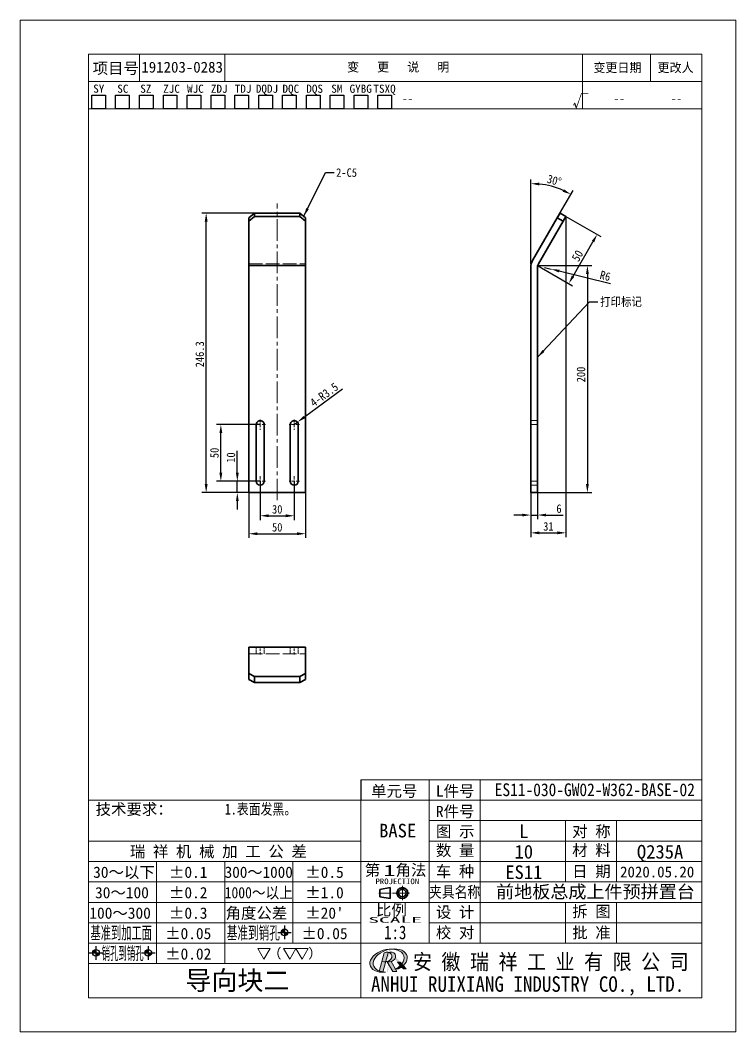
# Model space of a CAD drawing. Header units: millimetres. Extents: x -13336 to 61423, y -27528 to -3175.
# Drawn here: x -13061 to -12431, y -4825 to -3934 of the extents above; entities that cross this region are included whole.
import ezdxf
from ezdxf.enums import TextEntityAlignment as Align

# ---------------------------------------------------------------- set-up
doc = ezdxf.new("R2010")
doc.units = ezdxf.units.MM
for name, pattern in [('AM_ISO08W050x2', [9, 6, -0.75, 1.5, -0.75]), ('CENTER2', [28.575, 19.05, -3.175, 3.175, -3.175]), ('DASHDOT', [18.5, 12, -3, 0.5, -3]), ('DASHED', [15, 12, -3])]:
    doc.linetypes.add(name, pattern=pattern)
doc.layers.add('DIM', color=2, linetype='Continuous')
for name, color, linetype, lineweight in [('UCS', 4, 'Continuous', 13), ('中心线', 1, 'CENTER2', 15), ('图框', 4, 'Continuous', 15), ('文字', 3, 'Continuous', 15), ('零件图A4打印', 252, 'Continuous', 15)]:
    doc.layers.add(name, color=color, linetype=linetype, lineweight=lineweight)
doc.styles.add('CHINA', font='', dxfattribs={"width": 0.9})
doc.styles.get("Standard").update_dxf_attribs({"font": 'txt', "bigfont": 'gbcbig.shx'})
doc.styles.get('CHINA').set_extended_font_data('SimSun')
doc.dimstyles.new('ISO-25-3', dxfattribs={"dimscale": 3, "dimtxt": 2.5, "dimasz": 2.5, "dimexe": 1.25, "dimexo": 0, "dimtad": 1, "dimdsep": 46, "dimtxsty": 'CHINA', "dimcen": 2.5, "dimadec": 0, "dimazin": 0, "dimtfac": 1, "dimtmove": 0, "dimatfit": 3, "dimfxl": 0, "dimarcsym": 0})

# ---------------------------------------------------------------- blocks, each defined once
blk = doc.blocks.new('PIN_1')
h = blk.add_hatch(color=256)
h.paths.add_polyline_path([(0, 0.5, 0.414214), (-0.5, 0), (0, 0)])
h.paths.add_polyline_path([(0.5, 0), (0, 0), (0, -0.5, 0.414214)])
at = {"color": 1, "linetype": 'AM_ISO08W050x2'}
for p, q in [((0, 1), (0, -1)), ((-1, 0), (1, 0))]:
    blk.add_line(p, q, dxfattribs=at)
blk.add_circle((0, 0), 0.5)
blk = doc.blocks.new('Z$W@#30942B8A')
at = {"layer": '图框', "color": 4, "linetype": 'Continuous'}
for p, q in [((4.55, 0.11), (0, 7.99)), ((0, 7.99), (9.09, 7.99)), ((9.09, 7.99), (4.55, 0.11)), ((23.41, 0.11), (18.87, 7.99)), ((18.87, 7.99), (27.96, 7.99)), ((27.96, 7.99), (23.41, 0.11)), ((27.96, 7.99), (37.05, 7.99)), ((32.51, 0.11), (27.96, 7.99)), ((37.05, 7.99), (32.51, 0.11))]:
    blk.add_line(p, q, dxfattribs=at)
at = {"layer": '图框', "style": 'CHINA'}
blk.add_text('(    )', height=6.961, dxfattribs=at).set_placement((13.02, 1.68))
blk = doc.blocks.new('YU')
at = {"color": 2, "lineweight": 35, "ltscale": 0.304827}
for p, q in [((-6.6, 1.09), (-3.6, 1.6)), ((-6.6, -1.09), (-3.6, -1.6))]:
    blk.add_line(p, q, dxfattribs=at)
at = {"color": 7, "lineweight": 35, "ltscale": 0.013361}
blk.add_line((-6.6, 0.96), (-6.6, 1.09), dxfattribs=at)
at = {"color": 2, "lineweight": 35, "ltscale": 0.204928}
blk.add_line((-6.6, -1.09), (-6.6, 0.96), dxfattribs=at)
at = {"color": 7, "lineweight": 35, "ltscale": 0.019608}
blk.add_line((-3.6, 1.41), (-3.6, 1.6), dxfattribs=at)
at = {"color": 2, "lineweight": 35, "ltscale": 0.300725}
blk.add_line((-3.6, -1.6), (-3.6, 1.41), dxfattribs=at)
at = {"color": 1, "linetype": 'DASHDOT', "lineweight": 13, "ltscale": 0.416431}
blk.add_line((2.08, 0), (-3.4, 0), dxfattribs=at)
at = {"color": 1, "linetype": 'DASHDOT', "lineweight": 13, "ltscale": 0.416432}
blk.add_line((0, 2.08), (0, -2.08), dxfattribs=at)
at = {"color": 1, "linetype": 'DASHDOT', "lineweight": 13, "ltscale": 0.360631}
blk.add_line((-6.9, 0), (-3.3, 0), dxfattribs=at)
at = {"color": 2, "lineweight": 35}
for radius in [1.6, 1.09]:
    blk.add_circle((0, 0), radius, dxfattribs=at)
blk = doc.blocks.new('A4tukz')
at = {"layer": 'DIM', "color": 0}
blk.add_line((-100, 64), (-100, 58), dxfattribs=at)
at = {"layer": '图框', "color": 4}
for p, q in [((-165, 269), (-165, 277)), ((-140, 269), (-140, 277)), ((-140, 273), (-140, 277)), ((-35, 269), (-35, 277)), ((-15, 277), (-15, 269)), ((-135, 269), (-180, 269)), ((0, 269), (-135, 269)), ((-35, 269), (-35, 261)), ((0, 261), (-180, 261)), ((-80, 16), (-80, 64)), ((-65, 30), (-65, 64)), ((-180, 58), (-180, 0)), ((-100, 40), (-100, 58)), ((-100, 58), (-80, 58)), ((-80, 58), (0, 58)), ((-80, 52), (0, 52)), ((-25, 46), (-25, 52)), ((-100, 46), (-180, 46)), ((-180, 46), (-120, 46)), ((-80, 46), (0, 46)), ((-40, 38), (-40, 46)), ((-25, 38), (-25, 46)), ((-120, 40), (-180, 40)), ((-160, 10), (-160, 40)), ((-140, 10), (-140, 40)), ((-100, 40), (-120, 40)), ((-120, 16), (-120, 40)), ((-100, 34), (-100, 40)), ((-100, 40), (-80, 40)), ((-80, 40), (0, 40)), ((-40, 34), (-40, 38)), ((-25, 34), (-25, 38)), ((-120, 34), (-180, 34)), ((-100, 34), (-120, 34)), ((-100, 0), (-100, 34)), ((-80, 34), (0, 34)), ((-65, 16), (-65, 30)), ((-120, 28), (-180, 28)), ((-100, 28), (-80, 28)), ((-80, 28), (0, 28)), ((-40, 22), (-40, 28)), ((-25, 22), (-25, 28)), ((-120, 22), (-180, 22)), ((-100, 22), (-120, 22)), ((-80, 22), (0, 22)), ((-40, 16), (-40, 22)), ((-25, 16), (-25, 22)), ((-120, 16), (-180, 16)), ((-100, 16), (-120, 16)), ((-100, 16), (0, 16)), ((-120, 10), (-180, 10)), ((-100, 10), (-120, 10))]:
    blk.add_line(p, q, dxfattribs=at)
at = {"layer": '图框', "color": 0}
for p, q in [((-100, 64), (-80, 64)), ((-80, 64), (0, 64)), ((-100, 58), (-180, 58))]:
    blk.add_line(p, q, dxfattribs=at)
at = {"layer": '图框', "color": 4}
blk.add_lwpolyline([(0, 277), (-180, 277), (-180, 0), (0, 0)], close=True, dxfattribs=at)
at = {"layer": '文字', "color": 4}
blk.add_line((-40, 46), (-40, 52), dxfattribs=at)
at = {"layer": 'DIM', "color": 0}
blk.add_blockref('YU', (-87.85, 30.73), dxfattribs=at)
at = {"layer": 'DIM', "xscale": 2, "yscale": 2, "zscale": 2}
for p in [(-122.44, 19.17), (-177.78, 13.17), (-162.44, 13.17)]:
    blk.add_blockref('PIN_1', p, dxfattribs=at)
at = {"layer": '图框', "xscale": 0.4, "yscale": 0.4, "zscale": 0.4}
blk.add_blockref('Z$W@#30942B8A', (-130.28, 11.23), dxfattribs=at)
at = {"color": 4, "linetype": 'Continuous', "style": 'CHINA'}
for s, width, p, p2 in [('基准到加工面', 0.562035, (-179.38, 17.18), (-161.35, 17.18)), ('基准到销孔', 0.583055, (-139.38, 17.18), (-123.8, 17.18)), ('销孔到销孔', 0.460114, (-176.1, 11.18), (-163.8, 11.18))]:
    blk.add_text(s, height=3.759, dxfattribs=dict(at, width=width)).set_placement(p, p2, align=Align.FIT)
at = {"layer": 'UCS', "color": 4, "linetype": 'Continuous', "style": 'CHINA'}
for s, height, p in [('变   更   说   明', 2.5919, (-89.06, 271.93)), ('变更日期', 2.592, (-24.73, 271.75)), ('更改人', 2.592, (-7.67, 271.75))]:
    blk.add_text(s, height=height, dxfattribs=at).set_placement(p, align=Align.CENTER)
at = {"layer": '图框', "color": 4, "style": 'CHINA'}
for s, height, p in [('项目号', 3.314, (-171.96, 271.25)), ('单元号', 3.314, (-90.22, 59.02)), ('L件号', 3.314, (-72.35, 59.02)), ('技术要求：', 3.314, (-166.56, 53.71)), ('R件号', 3.314, (-72.35, 53.02)), ('图 示', 3.314, (-72.35, 47.18)), ('  瑞 祥 机 械 加 工 公 差', 3.3144, (-144.11, 41.28)), ('数 量', 3.314, (-72.35, 41.62)), (' 30～以下', 3.314, (-170.69, 35.19)), ('%%P0.1', 3.314, (-150.69, 35.19)), ('%%P0.5', 3.314, (-110.69, 35.19)), ('车 种', 3.314, (-72.35, 35.45)), ('%%P0.2', 3.314, (-150.69, 29.19)), ('%%P1.0', 3.314, (-110.69, 29.19)), (' 30～100', 3.314, (-171.27, 29.19)), ('%%P0.3', 3.314, (-150.69, 23.19)), ('角度公差', 3.314, (-130.69, 23.19)), ("%%P20'", 3.314, (-110.69, 23.19)), ('拆 图', 3.314, (-32.35, 23.68)), ('100～300', 3.314, (-170.69, 23.19)), ('%%P0.05', 3.314, (-150.69, 17.19)), ('%%P0.05', 3.314, (-110.69, 17.19)), ('批 准', 3.314, (-32.35, 17.45)), ('%%P0.02', 3.314, (-150.69, 11.19))]:
    blk.add_text(s, height=height, dxfattribs=at).set_placement(p, align=Align.CENTER)
for s, p in [('第  角法', (-98.87, 35.83)), ('比例', (-95.59, 24.09))]:
    blk.add_text(s, height=3.314, dxfattribs=at).set_placement(p)
at = {"layer": '图框', "color": 2, "style": 'CHINA', "width": 1.50449}
blk.add_text('1', height=3.31, dxfattribs=at).set_placement((-93.4, 35.71), (-89.86, 35.71), align=Align.FIT)
at = {"layer": '图框', "color": 4, "style": 'CHINA'}
for s, height, width, p, p2 in [('300～1000', 3.314, 0.942845, (-140, 35.19), (-120, 35.19)), ('1000～以上', 3.314, 0.84856, (-140, 29.19), (-120, 29.19)), ('PROJECTION', 1.657, 1.087064, (-95.73, 33.34), (-82.92, 33.34)), ('SCALE', 1.657, 2.678056, (-97.86, 22), (-82.08, 22))]:
    blk.add_text(s, height=height, dxfattribs=dict(at, width=width)).set_placement(p, p2, align=Align.FIT)
at = {"layer": '图框', "color": 1, "style": 'CHINA', "width": 0.9}
blk.add_text('安 徽 瑞 祥 工 业 有 限 公 司', height=4.5502, dxfattribs=at).set_placement((-84.75, 8.27))
at = {"layer": '图框', "color": 3, "style": 'CHINA', "width": 0.9}
blk.add_text('ANHUI RUIXIANG INDUSTRY CO., LTD.', height=4.5502, dxfattribs=at).set_placement((-97.05, 1.73))
blk = doc.blocks.new('徽标')
at = {"layer": '图框'}
h = blk.add_hatch(color=1, dxfattribs=at)
edge = h.paths.add_edge_path()
edge.add_ellipse((1.2, 9.46), major_axis=(11.5, 3.22), ratio=0.632757, start_angle=75.02328, end_angle=243.80597, ccw=False)
edge.add_ellipse((-1.05, 9.37), major_axis=(11.5, 3.22), ratio=0.632757, start_angle=63.80597, end_angle=246.05896)
edge.add_line((-3.85, 1.41), (-3.83, 1.41))
edge.add_ellipse((-1.05, 9.37), major_axis=(11.5, 3.22), ratio=0.632757, start_angle=246.12301, end_angle=255.02328)
edge = h.paths.add_edge_path()
edge.add_ellipse((1.2, 9.46), major_axis=(11.5, 3.22), ratio=0.632757, start_angle=-50.27955, end_angle=64.13426)
edge.add_line((4.38, 17.41), (3.6, 17.41))
edge.add_ellipse((1.2, 9.46), major_axis=(11.5, 3.22), ratio=0.632757, start_angle=68.04771, end_angle=75.02328)
edge.add_ellipse((-1.05, 9.37), major_axis=(11.5, 3.22), ratio=0.632757, start_angle=-40.39597, end_angle=63.80597, ccw=False)
edge.add_line((9.03, 7.11), (10.11, 5.93))
h = blk.add_hatch(color=1, dxfattribs=at)
edge = h.paths.add_edge_path()
edge.add_ellipse((1.06, 11.83), major_axis=(3.6, 1.69), ratio=0.808996, start_angle=440.15363, end_angle=446.82189, ccw=False)
edge.add_ellipse((-1.56, 11.83), major_axis=(3.6, 1.69), ratio=0.808996, start_angle=399.75547, end_angle=450)
edge.add_line((-2.92, 14.75), (-6.25, 2.29))
edge.add_ellipse((1.2, 9.46), major_axis=(11.5, 3.22), ratio=0.632757, start_angle=220.3275, end_angle=235.24457)
edge.add_line((-3.68, 1.64), (-0.1, 14.84))
edge = h.paths.add_edge_path()
edge.add_ellipse((1.06, 11.83), major_axis=(3.6, 1.69), ratio=0.808996, start_angle=219.82174, end_angle=262.64955, ccw=False)
edge.add_line((-0.83, 8.67), (2.97, 1.85))
edge.add_line((2.97, 1.85), (5.79, 1.85))
edge.add_line((5.79, 1.85), (1.96, 8.73))
edge = h.paths.add_edge_path()
edge.add_ellipse((1.06, 11.83), major_axis=(3.6, 1.69), ratio=0.808996, start_angle=262.64955, end_angle=440.15363)
edge.add_ellipse((-1.56, 11.83), major_axis=(3.6, 1.69), ratio=0.808996, start_angle=260.19411, end_angle=399.75547, ccw=False)
edge.add_line((-0.83, 8.68), (-0.83, 8.67))
edge.add_ellipse((1.06, 11.83), major_axis=(3.6, 1.69), ratio=0.808996, start_angle=219.82174, end_angle=262.64955)
h = blk.add_hatch(color=1, dxfattribs=at)
edge = h.paths.add_edge_path()
edge.add_ellipse((-1.56, 11.83), major_axis=(3.6, 1.69), ratio=0.808996, start_angle=245.34359, end_angle=260.15363)
edge.add_ellipse((1.06, 11.83), major_axis=(3.6, 1.69), ratio=0.808996, start_angle=204.31881, end_angle=219.75547, ccw=False)
edge.add_line((-1.66, 9.1), (-1.82, 8.48))
h = blk.add_hatch(color=1, dxfattribs=at)
edge = h.paths.add_edge_path()
edge.add_line((7.91, 8.34), (6.1, 8.34))
edge.add_line((6.1, 8.34), (8.14, 6.1))
edge.add_ellipse((-1.05, 9.37), major_axis=(11.5, 3.22), ratio=0.632757, start_angle=-48.16456, end_angle=-40.39597)
edge.add_line((9.03, 7.11), (7.91, 8.34))
edge = h.paths.add_edge_path()
edge.add_ellipse((1.2, 9.46), major_axis=(11.5, 3.22), ratio=0.632757, start_angle=-57.50566, end_angle=-50.27955)
edge.add_line((10.11, 5.93), (9.03, 7.11))
edge.add_ellipse((-1.05, 9.37), major_axis=(11.5, 3.22), ratio=0.632757, start_angle=-48.16456, end_angle=-40.39597, ccw=False)
edge.add_line((8.14, 6.1), (9.09, 5.06))
edge = h.paths.add_edge_path()
edge.add_ellipse((1.2, 9.46), major_axis=(11.5, 3.22), ratio=0.632757, start_angle=-57.50566, end_angle=-50.27955, ccw=False)
edge.add_line((9.09, 5.06), (10.36, 3.67))
edge.add_line((10.36, 3.67), (12.17, 3.67))
edge.add_line((12.17, 3.67), (10.11, 5.93))
edge = h.paths.add_edge_path()
edge.add_ellipse((-1.05, 9.37), major_axis=(11.5, 3.22), ratio=0.632757, start_angle=-69.65146, end_angle=-48.16456, ccw=False)
edge.add_line((4.86, 3.67), (6.94, 3.67))
edge.add_ellipse((1.2, 9.46), major_axis=(11.5, 3.22), ratio=0.632757, start_angle=-70.58976, end_angle=-57.50566)
edge.add_line((9.09, 5.06), (8.14, 6.1))
at = {"layer": '图框', "color": 1}
for p, q in [((-2.92, 14.75), (-6.36, 1.85)), ((-0.1, 14.84), (-3.74, 1.41)), ((-0.83, 8.68), (2.97, 1.85)), ((1.96, 8.73), (5.79, 1.85)), ((6.1, 8.34), (10.36, 3.67)), ((6.1, 8.34), (7.91, 8.34)), ((7.91, 8.34), (12.17, 3.67)), ((2.97, 1.85), (5.79, 1.85)), ((4.86, 3.67), (6.94, 3.67)), ((10.36, 3.67), (12.17, 3.67))]:
    blk.add_line(p, q, dxfattribs=at)
for centre, major_axis, ratio, start_param, end_param in [((-1.05, 9.37), (11.5, 3.22), 0.632757, -1.215647, 4.450996), ((1.2, 9.46), (11.5, 3.22), 0.632757, -1.232024, 4.255217), ((-1.56, 11.83), (3.6, 1.69), 0.808996, 3.550583, 7.853982), ((1.06, 11.83), (3.6, 1.69), 0.808996, 3.566036, 7.798513)]:
    blk.add_ellipse(centre, major_axis=major_axis, ratio=ratio, start_param=start_param, end_param=end_param, dxfattribs=at)
blk = doc.blocks.new('设变图纸变更2')
at = {"layer": 'DIM', "color": 6}
for points in [[(0, 4), (4, 4), (4, 0), (0, 0)], [(7, 4), (11, 4), (11, 0), (7, 0)], [(14, 4), (18, 4), (18, 0), (14, 0)], [(21, 4), (25, 4), (25, 0), (21, 0)], [(28, 4), (32, 4), (32, 0), (28, 0)], [(35, 4), (39, 4), (39, 0), (35, 0)], [(42, 4), (46, 4), (46, 0), (42, 0)], [(49, 4), (53, 4), (53, 0), (49, 0)], [(56, 4), (60, 4), (60, 0), (56, 0)], [(63, 4), (67, 4), (67, 0), (63, 0)], [(70, 4), (74, 4), (74, 0), (70, 0)], [(77, 4), (81, 4), (81, 0), (77, 0)], [(84, 4), (88, 4), (88, 0), (84, 0)]]:
    blk.add_lwpolyline(points, close=True, dxfattribs=at)
at = {"layer": '文字', "color": 6, "linetype": 'Continuous', "style": 'CHINA'}
for s, p in [('SY', (2.05, 4.71)), ('SC', (9.11, 4.69)), ('SZ', (15.86, 4.69)), ('ZJC', (23.41, 4.69)), ('WJC', (30.41, 4.69)), ('ZDJ', (37.41, 4.69)), ('TDJ', (44.41, 4.69)), ('DQDJ', (51.41, 4.69)), ('DQC', (58.41, 4.69)), ('DQS', (65.41, 4.69)), ('SM', (71.92, 4.69)), ('GYBG', (78.92, 4.69)), ('TSXQ', (85.92, 4.69))]:
    blk.add_text(s, height=2.4, dxfattribs=at).set_placement(p, align=Align.CENTER)
blk = doc.blocks.new('*D16')
at = {"layer": 'Defpoints', "color": 0, "transparency": 16777216}
for p in [(-12859.4, -4350.21), (-12809.4, -4350.21), (-12809.4, -4386.41)]:
    blk.add_point(p, dxfattribs=at)
at = {"layer": 'DIM', "color": 0, "lineweight": -2, "transparency": 16777216}
for p, q in [((-12859.4, -4350.21), (-12859.4, -4390.16)), ((-12809.4, -4350.21), (-12809.4, -4390.16)), ((-12851.9, -4386.41), (-12816.9, -4386.41))]:
    blk.add_line(p, q, dxfattribs=at)
at = {"layer": 'DIM', "color": 0, "transparency": 16777216}
for points in [[(-12851.9, -4385.16), (-12851.9, -4387.66), (-12859.4, -4386.41)], [(-12816.9, -4385.16), (-12816.9, -4387.66), (-12809.4, -4386.41)]]:
    blk.add_solid(points, dxfattribs=at)
at = {"layer": 'DIM', "color": 0, "transparency": 16777216, "insert": (-12834.4, -4380.78), "char_height": 7.5, "attachment_point": 5, "style": 'CHINA'}
blk.add_mtext('50', dxfattribs=at)
blk = doc.blocks.new('*D17')
at = {"layer": 'Defpoints', "color": 0, "transparency": 16777216}
for p in [(-12896.95, -4103.91), (-12854.4, -4103.91), (-12859.4, -4350.21)]:
    blk.add_point(p, dxfattribs=at)
at = {"layer": 'DIM', "color": 0, "lineweight": -2, "transparency": 16777216}
for p, q in [((-12854.4, -4103.91), (-12900.7, -4103.91)), ((-12896.95, -4342.71), (-12896.95, -4111.41)), ((-12859.4, -4350.21), (-12900.7, -4350.21))]:
    blk.add_line(p, q, dxfattribs=at)
at = {"layer": 'DIM', "color": 0, "transparency": 16777216}
for points in [[(-12898.2, -4111.41), (-12895.7, -4111.41), (-12896.95, -4103.91)], [(-12898.2, -4342.71), (-12895.7, -4342.71), (-12896.95, -4350.21)]]:
    blk.add_solid(points, dxfattribs=at)
at = {"layer": 'DIM', "color": 0, "transparency": 16777216, "insert": (-12902.57, -4228.33), "char_height": 7.5, "attachment_point": 5, "rotation": 90, "style": 'CHINA'}
blk.add_mtext('246.3', dxfattribs=at)
blk = doc.blocks.new('*D18')
at = {"layer": 'Defpoints', "color": 0, "transparency": 16777216}
for p in [(-12849.4, -4340.21), (-12819.4, -4340.21), (-12819.4, -4370.59)]:
    blk.add_point(p, dxfattribs=at)
at = {"layer": 'DIM', "color": 0, "lineweight": -2, "transparency": 16777216}
for p, q in [((-12849.4, -4340.21), (-12849.4, -4374.34)), ((-12819.4, -4340.21), (-12819.4, -4374.34)), ((-12841.9, -4370.59), (-12826.9, -4370.59))]:
    blk.add_line(p, q, dxfattribs=at)
at = {"layer": 'DIM', "color": 0, "transparency": 16777216}
for points in [[(-12841.9, -4369.34), (-12841.9, -4371.84), (-12849.4, -4370.59)], [(-12826.9, -4369.34), (-12826.9, -4371.84), (-12819.4, -4370.59)]]:
    blk.add_solid(points, dxfattribs=at)
at = {"layer": 'DIM', "color": 0, "transparency": 16777216, "insert": (-12834.4, -4364.96), "char_height": 7.5, "attachment_point": 5, "style": 'CHINA'}
blk.add_mtext('30', dxfattribs=at)
blk = doc.blocks.new('*D19')
at = {"layer": 'Defpoints', "color": 0, "transparency": 16777216}
for p in [(-12869.53, -4340.21), (-12849.4, -4340.21), (-12859.4, -4350.21)]:
    blk.add_point(p, dxfattribs=at)
at = {"layer": 'DIM', "color": 0, "lineweight": -2, "transparency": 16777216}
for p, q in [((-12869.53, -4332.71), (-12869.53, -4313.44)), ((-12849.4, -4340.21), (-12873.28, -4340.21)), ((-12869.53, -4350.21), (-12869.53, -4340.21)), ((-12859.4, -4350.21), (-12873.28, -4350.21)), ((-12869.53, -4357.71), (-12869.53, -4365.21))]:
    blk.add_line(p, q, dxfattribs=at)
at = {"layer": 'DIM', "color": 0, "transparency": 16777216}
for points in [[(-12870.78, -4332.71), (-12868.28, -4332.71), (-12869.53, -4340.21)], [(-12870.78, -4357.71), (-12868.28, -4357.71), (-12869.53, -4350.21)]]:
    blk.add_solid(points, dxfattribs=at)
at = {"layer": 'DIM', "color": 0, "transparency": 16777216, "insert": (-12875.16, -4319.33), "char_height": 7.5, "attachment_point": 5, "rotation": 90, "style": 'CHINA'}
blk.add_mtext('10', dxfattribs=at)
blk = doc.blocks.new('*D20')
at = {"layer": 'Defpoints', "color": 0, "transparency": 16777216}
for p in [(-12884.04, -4290.21), (-12849.4, -4290.21), (-12849.4, -4340.21)]:
    blk.add_point(p, dxfattribs=at)
at = {"layer": 'DIM', "color": 0, "lineweight": -2, "transparency": 16777216}
for p, q in [((-12849.4, -4290.21), (-12887.79, -4290.21)), ((-12884.04, -4332.71), (-12884.04, -4297.71)), ((-12849.4, -4340.21), (-12887.79, -4340.21))]:
    blk.add_line(p, q, dxfattribs=at)
at = {"layer": 'DIM', "color": 0, "transparency": 16777216}
for points in [[(-12885.29, -4297.71), (-12882.79, -4297.71), (-12884.04, -4290.21)], [(-12885.29, -4332.71), (-12882.79, -4332.71), (-12884.04, -4340.21)]]:
    blk.add_solid(points, dxfattribs=at)
at = {"layer": 'DIM', "color": 0, "transparency": 16777216, "insert": (-12889.66, -4315.21), "char_height": 7.5, "attachment_point": 5, "rotation": 90, "style": 'CHINA'}
blk.add_mtext('50', dxfattribs=at)
blk = doc.blocks.new('*D21')
at = {"layer": 'Defpoints', "color": 0, "transparency": 16777216}
for p in [(-12819.4, -4290.21), (-12816.58, -4288.14)]:
    blk.add_point(p, dxfattribs=at)
at = {"layer": 'DIM', "color": 0, "lineweight": -2, "transparency": 16777216}
for p, q in [((-12777.02, -4259.14), (-12810.53, -4283.71)), ((-12819.4, -4290.21), (-12816.58, -4288.14))]:
    blk.add_line(p, q, dxfattribs=at)
at = {"layer": 'DIM', "color": 0, "transparency": 16777216}
blk.add_solid([(-12811.27, -4282.7), (-12809.79, -4284.72), (-12816.58, -4288.14)], dxfattribs=at)
at = {"layer": 'DIM', "color": 0, "transparency": 16777216, "insert": (-12793.09, -4263.95), "char_height": 7.5, "attachment_point": 5, "rotation": 36.24637, "style": 'CHINA'}
blk.add_mtext('4-R3.5', dxfattribs=at)
blk = doc.blocks.new('*D22')
at = {"layer": 'Defpoints', "color": 0, "transparency": 16777216}
for p in [(-12611.15, -4350.21), (-12605.15, -4350.21), (-12605.15, -4369.97)]:
    blk.add_point(p, dxfattribs=at)
at = {"layer": 'DIM', "color": 0, "lineweight": -2, "transparency": 16777216}
for p, q in [((-12611.15, -4350.21), (-12611.15, -4373.72)), ((-12605.15, -4350.21), (-12605.15, -4373.72)), ((-12618.65, -4369.97), (-12626.15, -4369.97)), ((-12611.15, -4369.97), (-12605.15, -4369.97)), ((-12597.65, -4369.97), (-12582.54, -4369.97))]:
    blk.add_line(p, q, dxfattribs=at)
at = {"layer": 'DIM', "color": 0, "transparency": 16777216}
for points in [[(-12618.65, -4368.72), (-12618.65, -4371.22), (-12611.15, -4369.97)], [(-12597.65, -4368.72), (-12597.65, -4371.22), (-12605.15, -4369.97)]]:
    blk.add_solid(points, dxfattribs=at)
at = {"layer": 'DIM', "color": 0, "transparency": 16777216, "insert": (-12586.34, -4364.34), "char_height": 7.5, "attachment_point": 5, "style": 'CHINA'}
blk.add_mtext('6', dxfattribs=at)
blk = doc.blocks.new('*D23')
at = {"layer": 'Defpoints', "color": 0, "transparency": 16777216}
for p in [(-12605.15, -4150.21), (-12605.15, -4350.21), (-12561.29, -4350.21)]:
    blk.add_point(p, dxfattribs=at)
at = {"layer": 'DIM', "color": 0, "lineweight": -2, "transparency": 16777216}
for p, q in [((-12605.15, -4150.21), (-12557.54, -4150.21)), ((-12561.29, -4157.71), (-12561.29, -4342.71)), ((-12605.15, -4350.21), (-12557.54, -4350.21))]:
    blk.add_line(p, q, dxfattribs=at)
at = {"layer": 'DIM', "color": 0, "transparency": 16777216}
for points in [[(-12562.54, -4157.71), (-12560.04, -4157.71), (-12561.29, -4150.21)], [(-12562.54, -4342.71), (-12560.04, -4342.71), (-12561.29, -4350.21)]]:
    blk.add_solid(points, dxfattribs=at)
at = {"layer": 'DIM', "color": 0, "transparency": 16777216, "insert": (-12566.92, -4246.17), "char_height": 7.5, "attachment_point": 5, "rotation": 90, "style": 'CHINA'}
blk.add_mtext('200', dxfattribs=at)
blk = doc.blocks.new('*D24')
at = {"layer": 'Defpoints', "color": 0, "transparency": 16777216}
for p in [(-12598.89, -4079.07), (-12587.85, -4108.24), (-12611.15, -4148.61), (-12611.15, -4148.61), (-12611.15, -4350.21)]:
    blk.add_point(p, dxfattribs=at)
at = {"layer": 'DIM', "color": 0, "lineweight": -2, "transparency": 16777216}
for p, q in [((-12611.15, -4148.61), (-12611.15, -4074.25)), ((-12587.85, -4108.24), (-12573.97, -4084.21))]:
    blk.add_line(p, q, dxfattribs=at)
blk.add_arc((-12611.15, -4148.61), 70.61, 66.08872, 83.91114, dxfattribs=at)
at = {"layer": 'DIM', "color": 0, "transparency": 16777216}
for points in [[(-12603.73, -4079.64), (-12603.59, -4077.15), (-12611.15, -4078)], [(-12581.96, -4082.94), (-12583.1, -4085.17), (-12575.85, -4087.46)]]:
    blk.add_solid(points, dxfattribs=at)
at = {"layer": 'DIM', "color": 0, "transparency": 16777216, "insert": (-12590.45, -4075.24), "char_height": 7.5, "attachment_point": 5, "rotation": 344.24699, "style": 'CHINA'}
blk.add_mtext('30°', dxfattribs=at)
blk = doc.blocks.new('*D25')
at = {"layer": 'Defpoints', "color": 0, "transparency": 16777216}
for p in [(-12580.15, -4106.91), (-12552.69, -4122.76), (-12605.15, -4150.21)]:
    blk.add_point(p, dxfattribs=at)
at = {"layer": 'DIM', "color": 0, "lineweight": -2, "transparency": 16777216}
for p, q in [((-12580.15, -4106.91), (-12549.44, -4124.64)), ((-12573.94, -4159.57), (-12556.44, -4129.26)), ((-12605.15, -4150.21), (-12574.45, -4167.94))]:
    blk.add_line(p, q, dxfattribs=at)
at = {"layer": 'DIM', "color": 0, "transparency": 16777216}
for points in [[(-12557.53, -4128.63), (-12555.36, -4129.88), (-12552.69, -4122.76)], [(-12575.03, -4158.95), (-12572.86, -4160.2), (-12577.69, -4166.07)]]:
    blk.add_solid(points, dxfattribs=at)
at = {"layer": 'DIM', "color": 0, "transparency": 16777216, "insert": (-12570.06, -4141.6), "char_height": 7.5, "attachment_point": 5, "rotation": 59.99949, "style": 'CHINA'}
blk.add_mtext('50', dxfattribs=at)
blk = doc.blocks.new('*D26')
at = {"layer": 'Defpoints', "color": 0, "transparency": 16777216}
for p in [(-12580.15, -4106.91), (-12611.15, -4350.21), (-12580.15, -4385.64)]:
    blk.add_point(p, dxfattribs=at)
at = {"layer": 'DIM', "color": 0, "lineweight": -2, "transparency": 16777216}
for p, q in [((-12580.15, -4106.91), (-12580.15, -4389.39)), ((-12611.15, -4350.21), (-12611.15, -4389.39)), ((-12603.65, -4385.64), (-12587.65, -4385.64))]:
    blk.add_line(p, q, dxfattribs=at)
at = {"layer": 'DIM', "color": 0, "transparency": 16777216}
for points in [[(-12603.65, -4384.39), (-12603.65, -4386.89), (-12611.15, -4385.64)], [(-12587.65, -4384.39), (-12587.65, -4386.89), (-12580.15, -4385.64)]]:
    blk.add_solid(points, dxfattribs=at)
at = {"layer": 'DIM', "color": 0, "transparency": 16777216, "insert": (-12595.65, -4380.01), "char_height": 7.5, "attachment_point": 5, "style": 'CHINA'}
blk.add_mtext('31', dxfattribs=at)
blk = doc.blocks.new('*D56')
at = {"layer": 'Defpoints', "color": 0, "transparency": 16777216}
for p in [(-12599.15, -4151.82), (-12593.33, -4153.26)]:
    blk.add_point(p, dxfattribs=at)
at = {"layer": 'DIM', "color": 0, "lineweight": -2, "transparency": 16777216}
for p, q in [((-12599.15, -4151.82), (-12593.33, -4153.26)), ((-12540.83, -4166.26), (-12586.05, -4155.07))]:
    blk.add_line(p, q, dxfattribs=at)
at = {"layer": 'DIM', "color": 0, "transparency": 16777216}
blk.add_solid([(-12585.74, -4153.85), (-12586.35, -4156.28), (-12593.33, -4153.26)], dxfattribs=at)
at = {"layer": 'DIM', "color": 0, "transparency": 16777216, "insert": (-12545.58, -4159.29), "char_height": 7.5, "attachment_point": 5, "rotation": 346.09422, "style": 'CHINA'}
blk.add_mtext('R6', dxfattribs=at)

msp = doc.modelspace()

# ---------------------------------------------------------------- linework, layer by layer
at = {"color": 7, "lineweight": 35}
for p, q in [((-12854.404, -4103.912), (-12859.404, -4108.242)), ((-12854.404, -4106.912), (-12859.404, -4111.242)), ((-12854.404, -4106.912), (-12854.404, -4103.912)), ((-12854.404, -4103.912), (-12814.404, -4103.912)), ((-12854.404, -4106.912), (-12814.404, -4106.912)), ((-12814.404, -4103.912), (-12809.404, -4108.242)), ((-12814.404, -4106.912), (-12814.404, -4103.912)), ((-12809.404, -4111.242), (-12814.404, -4106.912)), ((-12585.345, -4103.912), (-12587.845, -4108.242)), ((-12580.149, -4106.912), (-12585.345, -4103.912)), ((-12580.149, -4106.912), (-12582.649, -4111.242)), ((-12859.404, -4111.242), (-12859.404, -4108.242)), ((-12859.404, -4150.213), (-12859.404, -4111.242)), ((-12809.404, -4111.242), (-12809.404, -4108.242)), ((-12809.404, -4150.213), (-12809.404, -4111.242)), ((-12587.845, -4108.242), (-12609.542, -4145.821)), ((-12604.346, -4148.821), (-12582.649, -4111.242)), ((-12582.649, -4111.242), (-12587.845, -4108.242)), ((-12859.404, -4150.213), (-12809.404, -4150.213)), ((-12859.404, -4350.213), (-12859.404, -4150.213)), ((-12809.404, -4350.213), (-12809.404, -4150.213)), ((-12611.149, -4151.821), (-12611.149, -4350.213)), ((-12605.149, -4350.213), (-12605.149, -4151.821)), ((-12852.904, -4290.213), (-12852.904, -4340.213)), ((-12845.904, -4340.213), (-12845.904, -4290.213)), ((-12822.904, -4290.213), (-12822.904, -4340.213)), ((-12815.904, -4340.213), (-12815.904, -4290.213)), ((-12809.404, -4350.213), (-12859.404, -4350.213)), ((-12605.149, -4350.213), (-12611.149, -4350.213)), ((-12859.404, -4509.628), (-12859.404, -4486.324)), ((-12859.404, -4486.324), (-12809.404, -4486.324)), ((-12809.404, -4509.628), (-12809.404, -4486.324)), ((-12854.404, -4512.128), (-12859.404, -4509.628)), ((-12859.404, -4514.824), (-12859.404, -4509.628)), ((-12854.404, -4517.324), (-12859.404, -4514.824)), ((-12854.404, -4517.324), (-12854.404, -4512.128)), ((-12854.404, -4512.128), (-12814.404, -4512.128)), ((-12854.404, -4517.324), (-12814.404, -4517.324)), ((-12814.404, -4512.128), (-12809.404, -4509.628)), ((-12814.404, -4517.324), (-12814.404, -4512.128)), ((-12809.404, -4514.824), (-12814.404, -4517.324)), ((-12809.404, -4514.824), (-12809.404, -4509.628))]:
    msp.add_line(p, q, dxfattribs=at)
at = {"color": 3, "linetype": 'DASHED', "lineweight": 13, "ltscale": 0.149998}
msp.add_line((-12582.649, -4111.242), (-12587.845, -4108.242), dxfattribs=at)
at = {"color": 3, "linetype": 'DASHED', "lineweight": 13}
for p, q in [((-12859.404, -4148.606), (-12809.404, -4148.606)), ((-12859.404, -4492.324), (-12809.404, -4492.324))]:
    msp.add_line(p, q, dxfattribs=at)
at = {"color": 1}
for p in [(-12604.346, -4148.821), (-12605.149, -4151.821)]:
    msp.add_line(p, (-12605.149, -4150.213), dxfattribs=at)
at = {"color": 1, "linetype": 'DASHDOT', "lineweight": 13, "ltscale": 0.227499}
for p, q in [((-12849.404, -4285.663), (-12849.404, -4294.763)), ((-12819.404, -4285.663), (-12819.404, -4294.763)), ((-12849.404, -4335.663), (-12849.404, -4344.763)), ((-12819.404, -4335.663), (-12819.404, -4344.763))]:
    msp.add_line(p, q, dxfattribs=at)
at = {"color": 1, "linetype": 'DASHDOT', "lineweight": 13, "ltscale": 0.227502}
for p, q in [((-12844.854, -4290.213), (-12853.954, -4290.213)), ((-12814.854, -4290.213), (-12823.954, -4290.213)), ((-12844.854, -4340.213), (-12853.954, -4340.213)), ((-12814.854, -4340.213), (-12823.954, -4340.213))]:
    msp.add_line(p, q, dxfattribs=at)
at = {"color": 1, "linetype": 'DASHDOT', "lineweight": 13, "ltscale": 0.180017}
for p, q in [((-12604.549, -4290.213), (-12611.75, -4290.213)), ((-12604.549, -4340.213), (-12611.75, -4340.213))]:
    msp.add_line(p, q, dxfattribs=at)
at = {"color": 3, "linetype": 'DASHED', "lineweight": 13, "ltscale": 0.15}
for p, q in [((-12605.149, -4286.713), (-12611.149, -4286.713)), ((-12605.149, -4286.713), (-12611.149, -4286.713)), ((-12605.149, -4290.213), (-12611.149, -4290.213)), ((-12605.149, -4290.213), (-12611.149, -4290.213)), ((-12605.149, -4290.213), (-12611.149, -4290.213)), ((-12605.149, -4290.213), (-12611.149, -4290.213)), ((-12605.149, -4340.213), (-12611.149, -4340.213)), ((-12605.149, -4340.213), (-12611.149, -4340.213)), ((-12605.149, -4340.213), (-12611.149, -4340.213)), ((-12605.149, -4340.213), (-12611.149, -4340.213)), ((-12605.149, -4343.713), (-12611.149, -4343.713)), ((-12605.149, -4343.713), (-12611.149, -4343.713)), ((-12852.904, -4492.324), (-12852.904, -4486.324)), ((-12845.904, -4492.324), (-12845.904, -4486.324)), ((-12822.904, -4492.324), (-12822.904, -4486.324)), ((-12815.904, -4492.324), (-12815.904, -4486.324))]:
    msp.add_line(p, q, dxfattribs=at)
at = {"color": 1, "linetype": 'DASHDOT', "lineweight": 13, "ltscale": 0.179999}
for p, q in [((-12849.404, -4492.924), (-12849.404, -4485.725)), ((-12819.404, -4492.924), (-12819.404, -4485.725))]:
    msp.add_line(p, q, dxfattribs=at)
at = {"color": 7, "lineweight": 35}
for centre, radius, start, end in [((-12599.149, -4151.821), 12, 149.999858, 180), ((-12599.149, -4151.821), 6, 149.999992, 180), ((-12849.404, -4290.213), 3.5, 0, 180.000005), ((-12819.404, -4290.213), 3.5, 0, 180.000005), ((-12849.404, -4340.213), 3.5, 180.000005, 0), ((-12819.404, -4340.213), 3.5, 180.000005, 0)]:
    msp.add_arc(centre, radius, start, end, dxfattribs=at)
at = {"layer": '中心线'}
msp.add_line((-12834.404, -4356.994), (-12834.404, -4095.431), dxfattribs=at)
at = {"layer": '图框', "color": 4}
for p, q in [((-12460.67, -3964.106), (-12571.67, -3964.106)), ((-12460.67, -3988.106), (-12460.67, -3964.106)), ((-12460.67, -4012.106), (-12460.67, -3988.106)), ((-12760.67, -4711.106), (-12820.67, -4711.106))]:
    msp.add_line(p, q, dxfattribs=at)
at = {"layer": '图框', "color": 8}
msp.add_lwpolyline([(-12430.67, -3934.106), (-13060.67, -3934.106), (-13060.67, -4825.106), (-12430.67, -4825.106)], close=True, dxfattribs=at)
at = {"layer": '零件图A4打印', "color": 0}
msp.add_lwpolyline([(-13060.67, -3934.106), (-12430.67, -3934.106), (-12430.67, -4825.106), (-13060.67, -4825.106)], close=True, dxfattribs=at)

# ---------------------------------------------------------------- block references
at = {"layer": 'DIM', "color": 0, "xscale": 3, "yscale": 3, "zscale": 3}
for name, p in [('A4tukz', (-12460.67, -4795.106)), ('设变图纸变更2', (-12997.67, -4012.106))]:
    msp.add_blockref(name, p, dxfattribs=at)
at = {"layer": '图框', "xscale": 1.286999999996624, "yscale": 1.286999999998443, "zscale": 1.286999999998079}
msp.add_blockref('徽标', (-12736.455, -4774.529), dxfattribs=at)

# ---------------------------------------------------------------- texts
at = {"color": 1, "linetype": 'Continuous', "style": 'CHINA', "width": 0.845104}
msp.add_text(' ES11-030-GW02-W362-BASE-02', height=11.2782, dxfattribs=at).set_placement((-12649.67, -4617.553), (-12466.67, -4617.553), align=Align.FIT)
at = {"color": 6, "linetype": 'Continuous', "style": 'CHINA', "width": 0.992079}
msp.add_text(' 前地板总成上件预拼置台', height=11.2782, dxfattribs=at).set_placement((-12649.67, -4707.403), (-12466.67, -4707.403), align=Align.FIT)
at = {"layer": 'DIM', "color": 1, "insert": (-12574.71, -4000.247), "char_height": 10.5, "width": 6.36851, "attachment_point": 1}
msp.add_mtext('{\\fSimSun|b1|i0|c134|p2;√}', dxfattribs=at)
at = {"layer": 'DIM', "char_height": 7.5, "attachment_point": 1, "style": 'CHINA'}
for s, insert in [('2-C5', (-12782.515, -4064.536)), ('打印标记', (-12550.128, -4178.293))]:
    msp.add_mtext(s, dxfattribs=dict(at, insert=insert))
at = {"layer": '图框', "color": 4, "style": 'CHINA'}
for s, p in [('对 称', (-12557.735, -4653.566)), ('材 料', (-12557.735, -4670.237)), ('日 期', (-12557.735, -4688.756)), ('设 计', (-12677.735, -4724.756)), ('校 对', (-12677.735, -4742.756))]:
    msp.add_text(s, height=9.9433, dxfattribs=at).set_placement(p, align=Align.CENTER)
at = {"layer": '图框', "color": 4, "style": 'CHINA', "width": 0.795525}
msp.add_text('夹具名称', height=9.9433, dxfattribs=at).set_placement((-12700.67, -4706.955), (-12655.67, -4706.955), align=Align.FIT)
at = {"layer": '文字', "color": 6, "linetype": 'Continuous', "style": 'CHINA'}
for s, height, p in [('191203-0283', 9.59963, (-12918.125, -3980.234)), ('L', 12, (-12617.297, -4654.526)), ('10', 11.9995, (-12617.297, -4672.526)), ('Q235A', 11.9995, (-12497.297, -4672.526)), ('ES11', 11.9995, (-12617.297, -4690.526))]:
    msp.add_text(s, height=height, dxfattribs=at).set_placement(p, align=Align.CENTER)
at = {"layer": '文字', "color": 1, "linetype": 'Continuous', "style": 'CHINA'}
for p in [(-12719.583, -4006.542), (-12533.356, -4006.542), (-12482.909, -4006.542)]:
    msp.add_text('--', height=7.1997, dxfattribs=at).set_placement(p, align=Align.CENTER)
at = {"layer": '文字', "color": 6, "linetype": 'Continuous', "style": 'CHINA', "width": 0.8}
msp.add_text('1.表面发黑。', height=9.6, dxfattribs=at).set_placement((-12849.07, -4633.747), align=Align.CENTER)
at = {"layer": '文字', "color": 2, "linetype": 'Continuous', "style": 'CHINA'}
for s, height, p in [('BASE', 11.9995, (-12728.376, -4653.918)), ('2020.05.20', 9.5996, (-12499.849, -4689.134))]:
    msp.add_text(s, height=height, dxfattribs=at).set_placement(p, align=Align.CENTER)
at = {"layer": '文字', "color": 2, "linetype": 'Continuous', "style": 'CHINA', "width": 0.8}
msp.add_text('1:3', height=12, dxfattribs=at).set_placement((-12730.474, -4743.564), align=Align.CENTER)
at = {"layer": '文字', "color": 2, "linetype": 'Continuous', "style": 'CHINA'}
msp.add_text('导向块二', height=16.7994, dxfattribs=at).set_placement((-12915.261, -4788.233))

# ---------------------------------------------------------------- dimensions: what is measured, and where the dimension line sits
at = {"layer": 'DIM'}
dim = msp.add_angular_dim_2l(base=(-12598.888, -4079.071), line1=((-12611.149, -4148.606), (-12611.149, -4350.213)), line2=((-12587.845, -4108.242), (-12611.149, -4148.606)), dimstyle='ISO-25-3', dxfattribs=at)
dim.commit()
dim.dimension.update_dxf_attribs({"geometry": '*D24', "text_midpoint": (-12591.98, -4080.65), "dimtype": 162})
for base, p1, p2, angle, picture, middle, dimtype in [((-12896.95, -4103.912), (-12859.404, -4350.213), (-12854.404, -4103.912), 90, '*D17', (-12896.95, -4228.333), 160), ((-12552.692, -4122.765), (-12605.149, -4150.213), (-12580.149, -4106.912), 59.999487, '*D25', (-12565.193, -4144.415), 161), ((-12561.294, -4350.213), (-12605.149, -4150.213), (-12605.149, -4350.213), 90, '*D23', (-12561.294, -4246.169), 160)]:
    dim = msp.add_linear_dim(base=base, p1=p1, p2=p2, angle=angle, dimstyle='ISO-25-3', dxfattribs=at)
    dim.commit()
    dim.dimension.update_dxf_attribs({"geometry": picture, "text_midpoint": middle, "dimtype": dimtype})
for base, p1, p2, picture, middle in [((-12580.149, -4385.637), (-12611.149, -4350.213), (-12580.149, -4106.912), '*D26', (-12595.649, -4380.012)), ((-12819.404, -4370.585), (-12849.404, -4340.213), (-12819.404, -4340.213), '*D18', (-12834.404, -4364.96)), ((-12809.404, -4386.407), (-12859.404, -4350.213), (-12809.404, -4350.213), '*D16', (-12834.404, -4380.782)), ((-12605.149, -4369.965), (-12611.149, -4350.213), (-12605.149, -4350.213), '*D22', (-12586.343, -4364.34))]:
    dim = msp.add_linear_dim(base=base, p1=p1, p2=p2, dimstyle='ISO-25-3', dxfattribs=at)
    dim.commit()
    dim.dimension.update_dxf_attribs({"geometry": picture, "text_midpoint": middle})
dim = msp.add_radius_dim(center=(-12599.149, -4151.821), mpoint=(-12593.325, -4153.263), dimstyle='ISO-25-3', dxfattribs=at)
dim.commit()
dim.dimension.update_dxf_attribs({"geometry": '*D56', "text_midpoint": (-12546.928, -4164.75), "dimtype": 164})
dim = msp.add_radius_dim(center=(-12819.404, -4290.213), mpoint=(-12816.582, -4288.144), dimstyle='ISO-25-3', override={"dimgap": 0.625, "dimdec": 2, "dimzin": 8, "dimpost": '4-R<>', "dimtol": 0, "dimlim": 0, "dimtp": 0, "dimtm": 0, "dimtfac": 1}, dxfattribs=at)
dim.commit()
dim.dimension.update_dxf_attribs({"geometry": '*D21', "text_midpoint": (-12789.765, -4268.484), "dimtype": 164})
for base, p1, p2, picture, middle in [((-12884.037, -4290.213), (-12849.404, -4340.213), (-12849.404, -4290.213), '*D20', (-12889.662, -4315.213)), ((-12869.533, -4340.213), (-12859.404, -4350.213), (-12849.404, -4340.213), '*D19', (-12875.158, -4319.326))]:
    dim = msp.add_linear_dim(base=base, p1=p1, p2=p2, angle=90, dimstyle='ISO-25-3', dxfattribs=at)
    dim.commit()
    dim.dimension.update_dxf_attribs({"geometry": picture, "text_midpoint": middle})

# ---------------------------------------------------------------- leaders
at = {"layer": 'DIM', "annotation_type": 0, "has_hookline": 1, "hookline_direction": 0}
for points, text_width in [([(-12811.066, -4106.803), (-12791.89, -4068.286), (-12784.39, -4068.286)], 18.214), ([(-12605.149, -4230.925), (-12559.503, -4182.043), (-12552.003, -4182.043)], 37.634)]:
    msp.add_leader(points, dimstyle='ISO-25-3', override={"dimgap": 0.625, "dimtad": 0}, dxfattribs=dict(at, text_width=text_width))

doc.saveas('drawing.dxf')
